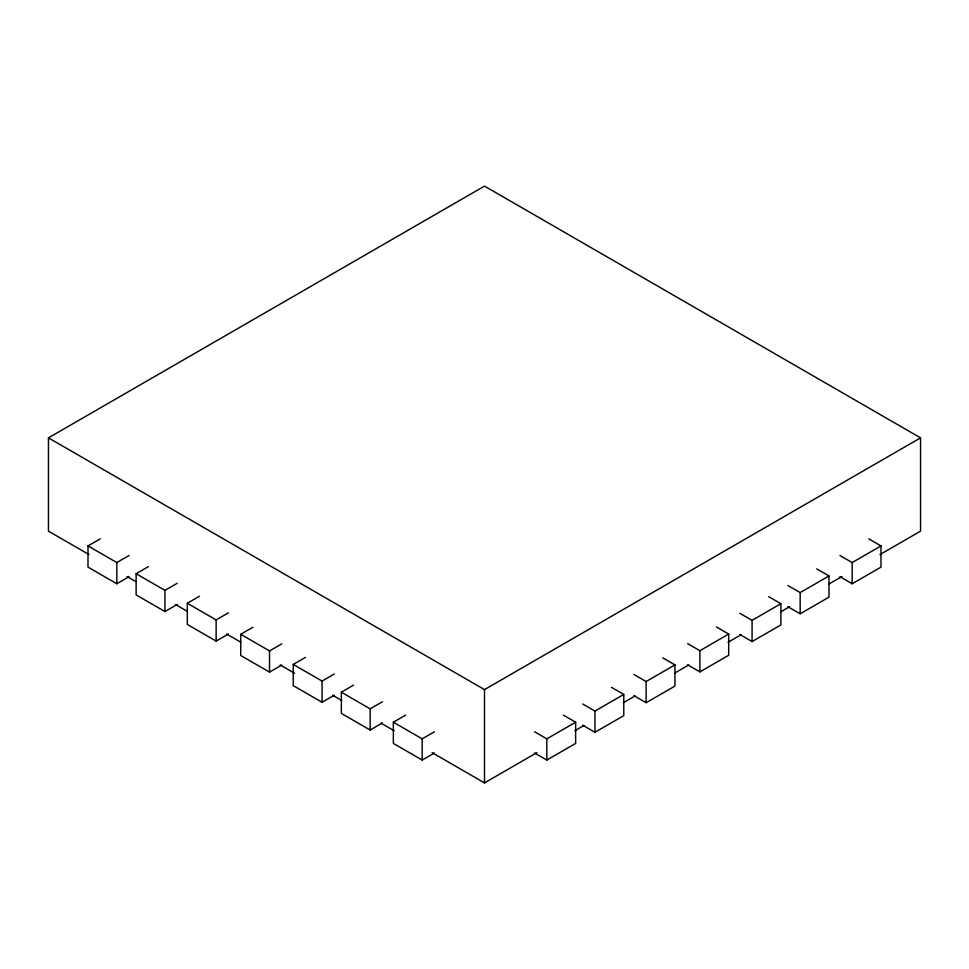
<?xml version="1.0" encoding="UTF-8"?>
<svg xmlns="http://www.w3.org/2000/svg" width="969" height="969" viewBox="0 0 969 969"><rect width="100%" height="100%" fill="white"/><g stroke="black" fill="none" stroke-linecap="round" stroke-linejoin="round"><path stroke-width="1.45" d="M89.039 554.583L48.45 531.145L48.45 437.855L484.5 186.109L920.55 437.855L920.55 531.145L879.961 554.583M129.059 576.7L116.825 583.762L87.997 567.119L87.997 545.922L100.231 538.861M87.997 545.922L116.825 562.565L129.059 555.503M177.194 604.486L164.948 611.548L136.132 594.918L136.132 573.709L148.366 566.647M136.132 573.709L164.948 590.351L177.194 583.29M228.369 634.029L216.135 641.103L187.308 624.46L187.308 603.263L199.541 596.189M187.308 603.263L216.135 619.906L228.369 612.832M281.773 665.061L269.527 672.135L240.712 655.492L240.712 634.283L252.945 627.222M240.712 634.283L269.527 650.926L281.773 643.864M334.317 695.197L322.071 702.271L293.244 685.628L293.244 664.419L305.489 657.357M293.244 664.419L322.071 681.062L334.317 674M382.404 722.959L370.158 730.032L341.342 713.39L341.342 692.193L353.576 685.119M341.342 692.193L370.158 708.836L382.404 701.762M434.415 752.998L422.181 760.059L393.353 743.417L393.353 722.22L405.587 715.146M48.45 437.855L484.5 689.613L920.55 437.855M393.353 722.22L422.181 738.862L434.415 731.789M534.585 731.789L546.819 738.862L575.647 722.22L575.647 743.417L546.819 760.059L534.585 752.998M582.72 704.003L594.954 711.076L623.782 694.434L623.782 715.631L594.954 732.273L582.72 725.2M633.896 674.46L646.129 681.522L674.957 664.879L674.957 686.088L646.129 702.731L633.896 695.657M739.831 613.292L752.077 620.354L780.905 603.711L780.905 624.92L752.077 641.563L739.831 634.489M787.93 585.53L800.164 592.592L828.992 575.949L828.992 597.158L800.164 613.801L787.93 606.727M839.941 555.503L852.175 562.565L881.003 545.922L881.003 567.119L852.175 583.762L839.941 576.7M687.639 643.622L699.884 650.696L728.7 634.053L728.7 655.25L699.884 671.892L687.639 664.831M432.126 752.647L484.5 782.891L536.874 752.647M574.847 730.723L584.016 725.43M623.297 702.755L635.083 695.948M674.376 673.273L688.777 664.952M728.058 642.277L741.152 634.719M780.433 612.033L789.602 606.739M828.883 584.065L841.988 576.507M868.769 538.861L881.003 545.922M816.746 568.888L828.992 575.949M768.659 596.65L780.905 603.711M716.466 626.979L728.7 634.053M662.723 657.818L674.957 664.879M611.536 687.36L623.782 694.434M563.413 715.146L575.647 722.22M127.012 576.507L136.181 581.788M175.462 604.474L187.247 611.282M226.54 633.956L240.942 642.277M280.223 664.952L294.624 673.273M332.597 695.197L341.766 700.49M381.047 723.165L394.153 730.723M852.175 562.565L852.175 583.762M800.164 592.592L800.164 613.801M752.077 620.354L752.077 641.563M699.884 650.696L699.884 671.892M646.129 681.522L646.129 702.731M594.954 711.076L594.954 732.273M546.819 738.862L546.819 760.059M484.5 689.613L484.5 782.891M422.181 738.862L422.181 760.059M370.158 708.836L370.158 730.032M322.071 681.062L322.071 702.271M269.527 650.926L269.527 672.135M216.135 619.906L216.135 641.103M164.948 590.351L164.948 611.548M116.825 562.565L116.825 583.762"/></g></svg>
